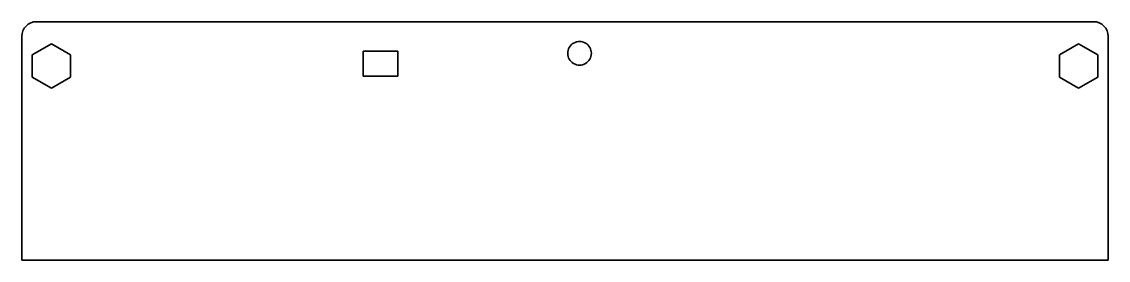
# Model space of a CAD drawing. Extents: x 25 to 392, y 111 to 192.
import ezdxf

# ---------------------------------------------------------------- set-up
doc = ezdxf.new("R2010")
doc.units = 0

msp = doc.modelspace()

# ---------------------------------------------------------------- linework, layer by layer
at = {"color": 7, "lineweight": 35}
for p, q in [((30.452291, 191.942078), (387.138306, 191.942078)), ((25.452291, 156.41507), (25.452291, 186.942078)), ((392.138306, 156.41507), (392.138306, 186.942078)), ((25.452291, 156.41507), (25.452291, 111.206673)), ((392.138306, 156.41507), (392.138306, 111.206673)), ((25.452291, 111.206673), (392.138306, 111.206673))]:
    msp.add_line(p, q, dxfattribs=at)
at = {"color": 7, "lineweight": 35, "ltscale": 0.187639}
for p, q in [((28.952291, 180.694855), (35.452293, 184.447632)), ((35.452293, 184.447632), (41.952293, 180.694855)), ((382.138306, 184.447632), (375.638306, 180.694855)), ((388.638306, 180.694855), (382.138306, 184.447632)), ((28.952291, 173.189301), (28.952291, 180.694855)), ((41.952293, 180.694855), (41.952293, 173.189301)), ((375.638306, 180.694855), (375.638306, 173.189301)), ((388.638306, 173.189301), (388.638306, 180.694855)), ((35.452293, 169.436523), (28.952291, 173.189301)), ((41.952293, 173.189301), (35.452293, 169.436523)), ((375.638306, 173.189301), (382.138306, 169.436523)), ((382.138306, 169.436523), (388.638306, 173.189301))]:
    msp.add_line(p, q, dxfattribs=at)
at = {"color": 7, "lineweight": 35, "ltscale": 0.294156}
for p, q in [((140.656342, 182.00531), (152.422592, 182.00531)), ((152.422592, 173.521973), (140.656342, 173.521973))]:
    msp.add_line(p, q, dxfattribs=at)
at = {"color": 7, "lineweight": 35, "ltscale": 0.212083}
for p, q in [((140.656342, 182.00531), (140.656342, 173.521973)), ((152.422592, 173.521973), (152.422592, 182.00531))]:
    msp.add_line(p, q, dxfattribs=at)
at = {"color": 7, "lineweight": 35}
for centre, radius, start, end in [((30.452291, 186.942078), 5, 90.000003, 180.000005), ((387.138306, 186.942078), 5, 0, 90.000003), ((213.700714, 181.244431), 4, 360, 180.000005), ((213.700714, 181.244431), 4, 179.999995, 0)]:
    msp.add_arc(centre, radius, start, end, dxfattribs=at)

doc.saveas('drawing.dxf')
